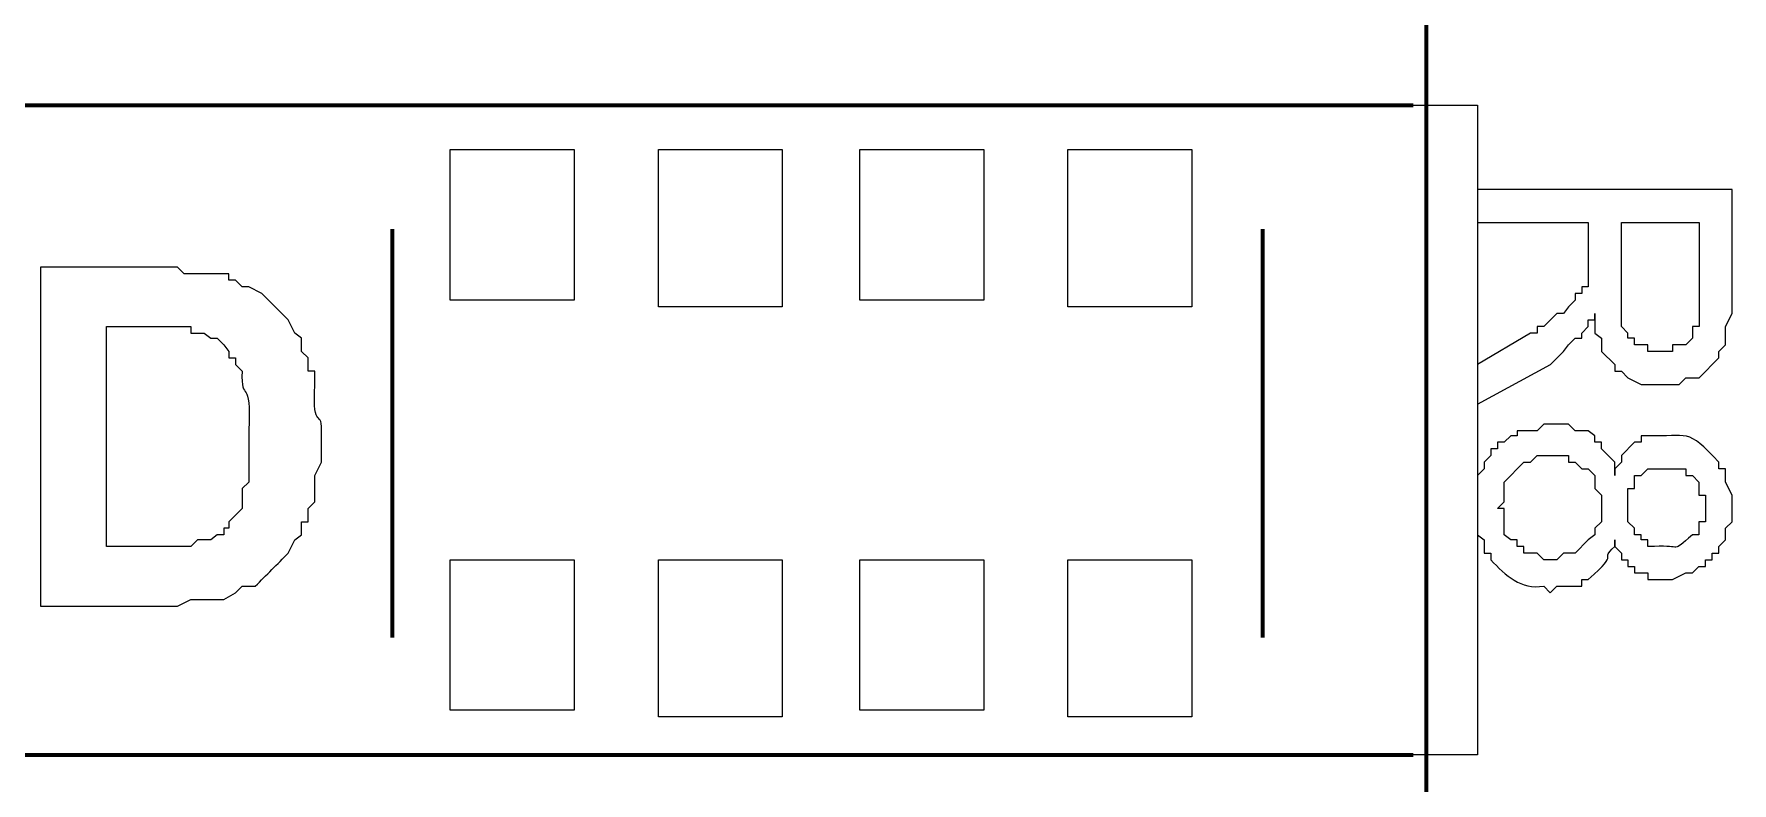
# Model space of a CAD drawing. Header units: millimetres. Extents: x -109 to -14.2, y -107.5 to -24.7.
# Drawn here: x -43.36 to -36.72, y -48.44 to -45.52 of the extents above; entities that cross this region are included whole.
import ezdxf

# ---------------------------------------------------------------- set-up
doc = ezdxf.new("R2010")
doc.units = ezdxf.units.MM
doc.header["$MEASUREMENT"] = 0
doc.layers.add('layer 1', color=7, linetype='Continuous')

msp = doc.modelspace()

# ---------------------------------------------------------------- linework, layer by layer
at = {"layer": 'layer 1', "color": 0, "lineweight": 80}
for points in [[(-37.9157, -66.0839), (-37.9157, -66.0839), (-37.9157, -40.2312), (-37.9157, -40.2312)], [(-46.6086, -45.7941), (-46.6086, -45.7941), (-37.9674, -45.7941), (-37.9674, -45.7941)], [(-46.6086, -48.3304), (-46.6086, -48.3304), (-37.9674, -48.3304), (-37.9674, -48.3304)]]:
    msp.add_open_spline(points, degree=3, dxfattribs=at)
at = {"layer": 'layer 1', "color": 0}
for points, knots in [([(-46.6086, -45.7941), (-46.6086, -45.7941), (-46.6086, -48.3304), (-46.6086, -48.3304), (-46.6086, -48.3304), (-46.6086, -48.3304), (-37.7157, -48.3304), (-37.7157, -48.3304), (-37.7157, -48.3304), (-37.7157, -48.3304), (-37.7157, -45.7941), (-37.7157, -45.7941), (-37.7157, -45.7941), (-37.7157, -45.7941), (-46.6086, -45.7941), (-46.6086, -45.7941)], [0, 0, 0, 0, 0.2, 0.2, 0.2, 0.2, 0.4, 0.4, 0.4, 0.4, 0.6, 0.6, 0.6, 0.6, 1, 1, 1, 1]), ([(-41.7297, -45.9684), (-41.7297, -45.9684), (-41.7297, -46.5556), (-41.7297, -46.5556), (-41.7297, -46.5556), (-41.7297, -46.5556), (-41.2457, -46.5556), (-41.2457, -46.5556), (-41.2457, -46.5556), (-41.2457, -46.5556), (-41.2457, -45.9684), (-41.2457, -45.9684), (-41.2457, -45.9684), (-41.2457, -45.9684), (-41.7297, -45.9684), (-41.7297, -45.9684)], [0, 0, 0, 0, 0.2, 0.2, 0.2, 0.2, 0.4, 0.4, 0.4, 0.4, 0.6, 0.6, 0.6, 0.6, 1, 1, 1, 1]), ([(-40.9167, -45.9684), (-40.9167, -45.9684), (-40.9167, -46.5814), (-40.9167, -46.5814), (-40.9167, -46.5814), (-40.9167, -46.5814), (-40.4327, -46.5814), (-40.4327, -46.5814), (-40.4327, -46.5814), (-40.4327, -46.5814), (-40.4327, -45.9684), (-40.4327, -45.9684), (-40.4327, -45.9684), (-40.4327, -45.9684), (-40.9167, -45.9684), (-40.9167, -45.9684)], [0, 0, 0, 0, 0.2, 0.2, 0.2, 0.2, 0.4, 0.4, 0.4, 0.4, 0.6, 0.6, 0.6, 0.6, 1, 1, 1, 1]), ([(-40.1293, -45.9684), (-40.1293, -45.9684), (-40.1293, -46.5556), (-40.1293, -46.5556), (-40.1293, -46.5556), (-40.1293, -46.5556), (-39.6453, -46.5556), (-39.6453, -46.5556), (-39.6453, -46.5556), (-39.6453, -46.5556), (-39.6453, -45.9684), (-39.6453, -45.9684), (-39.6453, -45.9684), (-39.6453, -45.9684), (-40.1293, -45.9684), (-40.1293, -45.9684)], [0, 0, 0, 0, 0.2, 0.2, 0.2, 0.2, 0.4, 0.4, 0.4, 0.4, 0.6, 0.6, 0.6, 0.6, 1, 1, 1, 1]), ([(-39.3162, -45.9684), (-39.3162, -45.9684), (-39.3162, -46.5814), (-39.3162, -46.5814), (-39.3162, -46.5814), (-39.3162, -46.5814), (-38.8321, -46.5814), (-38.8321, -46.5814), (-38.8321, -46.5814), (-38.8321, -46.5814), (-38.8321, -45.9684), (-38.8321, -45.9684), (-38.8321, -45.9684), (-38.8321, -45.9684), (-39.3162, -45.9684), (-39.3162, -45.9684)], [0, 0, 0, 0, 0.2, 0.2, 0.2, 0.2, 0.4, 0.4, 0.4, 0.4, 0.6, 0.6, 0.6, 0.6, 1, 1, 1, 1]), ([(-37.7157, -46.1233), (-37.7157, -46.1233), (-36.7218, -46.1233), (-36.7218, -46.1233), (-36.7218, -46.1233), (-36.7218, -46.1233), (-36.7218, -46.6073), (-36.7218, -46.6073), (-36.7218, -46.6073), (-36.7218, -46.6073), (-36.7477, -46.6589), (-36.7477, -46.6589), (-36.7477, -46.6589), (-36.7477, -46.6589), (-36.7477, -46.7299), (-36.7477, -46.7299), (-36.7477, -46.7299), (-36.7477, -46.7299), (-36.7735, -46.7557), (-36.7735, -46.7557), (-36.7735, -46.7557), (-36.7735, -46.7557), (-36.7735, -46.7815), (-36.7735, -46.7815), (-36.7735, -46.7815), (-36.7735, -46.7815), (-36.8509, -46.859), (-36.8509, -46.859), (-36.8509, -46.859), (-36.8509, -46.859), (-36.9026, -46.859), (-36.9026, -46.859), (-36.9026, -46.859), (-36.9026, -46.859), (-36.9284, -46.8848), (-36.9284, -46.8848), (-36.9284, -46.8848), (-36.9284, -46.8848), (-37.0768, -46.8848), (-37.0768, -46.8848), (-37.0768, -46.8848), (-37.0768, -46.8848), (-37.1284, -46.859), (-37.1284, -46.859), (-37.1284, -46.859), (-37.1284, -46.859), (-37.1542, -46.8331), (-37.1542, -46.8331), (-37.1542, -46.8331), (-37.1542, -46.8331), (-37.18, -46.8331), (-37.18, -46.8331), (-37.18, -46.8331), (-37.18, -46.8331), (-37.18, -46.8073), (-37.18, -46.8073), (-37.18, -46.8073), (-37.18, -46.8073), (-37.2317, -46.7557), (-37.2317, -46.7557), (-37.2317, -46.7557), (-37.2317, -46.7557), (-37.2317, -46.7041), (-37.2317, -46.7041), (-37.2317, -46.7041), (-37.2317, -46.7041), (-37.2575, -46.6847), (-37.2575, -46.6847), (-37.2575, -46.6847), (-37.2575, -46.6847), (-37.2575, -46.6073), (-37.2575, -46.6073), (-37.2575, -46.6073), (-37.2575, -46.6073), (-37.2575, -46.6331), (-37.2575, -46.6331), (-37.2575, -46.6331), (-37.2575, -46.6331), (-37.2833, -46.6331), (-37.2833, -46.6331), (-37.2833, -46.6331), (-37.2833, -46.6331), (-37.2833, -46.6589), (-37.2833, -46.6589), (-37.2833, -46.6589), (-37.2833, -46.6589), (-37.3091, -46.6847), (-37.3091, -46.6847), (-37.3091, -46.6847), (-37.3091, -46.6847), (-37.3091, -46.7041), (-37.3091, -46.7041), (-37.3091, -46.7041), (-37.3091, -46.7041), (-37.3349, -46.7041), (-37.3349, -46.7041), (-37.3349, -46.7041), (-37.3349, -46.7041), (-37.3607, -46.7299), (-37.3607, -46.7299), (-37.3607, -46.7299), (-37.3607, -46.7299), (-37.3801, -46.7557), (-37.3801, -46.7557), (-37.3801, -46.7557), (-37.3801, -46.7557), (-37.4317, -46.8073), (-37.4317, -46.8073), (-37.4317, -46.8073), (-37.4317, -46.8073), (-37.7157, -46.9622), (-37.7157, -46.9622), (-37.7157, -46.9622), (-37.7157, -46.9622), (-37.7157, -46.8073), (-37.7157, -46.8073), (-37.7157, -46.8073), (-37.7157, -46.8073), (-37.5092, -46.6847), (-37.5092, -46.6847), (-37.5092, -46.6847), (-37.5092, -46.6847), (-37.4834, -46.6847), (-37.4834, -46.6847), (-37.4834, -46.6847), (-37.4834, -46.6847), (-37.4834, -46.6589), (-37.4834, -46.6589), (-37.4834, -46.6589), (-37.4834, -46.6589), (-37.4575, -46.6589), (-37.4575, -46.6589), (-37.4575, -46.6589), (-37.4575, -46.6589), (-37.4059, -46.6073), (-37.4059, -46.6073), (-37.4059, -46.6073), (-37.4059, -46.6073), (-37.3801, -46.6073), (-37.3801, -46.6073), (-37.3801, -46.6073), (-37.3801, -46.6073), (-37.3607, -46.5814), (-37.3607, -46.5814), (-37.3607, -46.5814), (-37.3607, -46.5814), (-37.3349, -46.5556), (-37.3349, -46.5556), (-37.3349, -46.5556), (-37.3349, -46.5556), (-37.3349, -46.5298), (-37.3349, -46.5298), (-37.3349, -46.5298), (-37.3349, -46.5298), (-37.3091, -46.5298), (-37.3091, -46.5298), (-37.3091, -46.5298), (-37.3091, -46.5298), (-37.3091, -46.504), (-37.3091, -46.504), (-37.3091, -46.504), (-37.3091, -46.504), (-37.2833, -46.504), (-37.2833, -46.504), (-37.2833, -46.504), (-37.2833, -46.504), (-37.2833, -46.2523), (-37.2833, -46.2523), (-37.2833, -46.2523), (-37.2833, -46.2523), (-37.7157, -46.2523), (-37.7157, -46.2523), (-37.7157, -46.2523), (-37.7157, -46.2523), (-37.7157, -46.1233), (-37.7157, -46.1233)], [0, 0, 0, 0, 0.022222, 0.022222, 0.022222, 0.022222, 0.044444, 0.044444, 0.044444, 0.044444, 0.066667, 0.066667, 0.066667, 0.066667, 0.088889, 0.088889, 0.088889, 0.088889, 0.111111, 0.111111, 0.111111, 0.111111, 0.133333, 0.133333, 0.133333, 0.133333, 0.155556, 0.155556, 0.155556, 0.155556, 0.177778, 0.177778, 0.177778, 0.177778, 0.2, 0.2, 0.2, 0.2, 0.222222, 0.222222, 0.222222, 0.222222, 0.244444, 0.244444, 0.244444, 0.244444, 0.266667, 0.266667, 0.266667, 0.266667, 0.288889, 0.288889, 0.288889, 0.288889, 0.311111, 0.311111, 0.311111, 0.311111, 0.333333, 0.333333, 0.333333, 0.333333, 0.355556, 0.355556, 0.355556, 0.355556, 0.377778, 0.377778, 0.377778, 0.377778, 0.4, 0.4, 0.4, 0.4, 0.422222, 0.422222, 0.422222, 0.422222, 0.444444, 0.444444, 0.444444, 0.444444, 0.466667, 0.466667, 0.466667, 0.466667, 0.488889, 0.488889, 0.488889, 0.488889, 0.511111, 0.511111, 0.511111, 0.511111, 0.533333, 0.533333, 0.533333, 0.533333, 0.555556, 0.555556, 0.555556, 0.555556, 0.577778, 0.577778, 0.577778, 0.577778, 0.6, 0.6, 0.6, 0.6, 0.622222, 0.622222, 0.622222, 0.622222, 0.644444, 0.644444, 0.644444, 0.644444, 0.666667, 0.666667, 0.666667, 0.666667, 0.688889, 0.688889, 0.688889, 0.688889, 0.711111, 0.711111, 0.711111, 0.711111, 0.733333, 0.733333, 0.733333, 0.733333, 0.755556, 0.755556, 0.755556, 0.755556, 0.777778, 0.777778, 0.777778, 0.777778, 0.8, 0.8, 0.8, 0.8, 0.822222, 0.822222, 0.822222, 0.822222, 0.844444, 0.844444, 0.844444, 0.844444, 0.866667, 0.866667, 0.866667, 0.866667, 0.888889, 0.888889, 0.888889, 0.888889, 0.911111, 0.911111, 0.911111, 0.911111, 0.933333, 0.933333, 0.933333, 0.933333, 0.955556, 0.955556, 0.955556, 0.955556, 1, 1, 1, 1]), ([(-37.1542, -46.2523), (-37.1542, -46.2523), (-37.1542, -46.6589), (-37.1542, -46.6589), (-37.1542, -46.6589), (-37.1542, -46.6589), (-37.1284, -46.6847), (-37.1284, -46.6847), (-37.1284, -46.6847), (-37.1284, -46.6847), (-37.1284, -46.7041), (-37.1284, -46.7041), (-37.1284, -46.7041), (-37.1284, -46.7041), (-37.1026, -46.7041), (-37.1026, -46.7041), (-37.1026, -46.7041), (-37.1026, -46.7041), (-37.1026, -46.7299), (-37.1026, -46.7299), (-37.1026, -46.7299), (-37.1026, -46.7299), (-37.051, -46.7299), (-37.051, -46.7299), (-37.051, -46.7299), (-37.051, -46.7299), (-37.051, -46.7557), (-37.051, -46.7557), (-37.051, -46.7557), (-37.051, -46.7557), (-36.9542, -46.7557), (-36.9542, -46.7557), (-36.9542, -46.7557), (-36.9542, -46.7557), (-36.9542, -46.7299), (-36.9542, -46.7299), (-36.9542, -46.7299), (-36.9542, -46.7299), (-36.9026, -46.7299), (-36.9026, -46.7299), (-36.9026, -46.7299), (-36.9026, -46.7299), (-36.8767, -46.7041), (-36.8767, -46.7041), (-36.8767, -46.7041), (-36.8767, -46.7041), (-36.8767, -46.6589), (-36.8767, -46.6589), (-36.8767, -46.6589), (-36.8767, -46.6589), (-36.8509, -46.6589), (-36.8509, -46.6589), (-36.8509, -46.6589), (-36.8509, -46.6589), (-36.8509, -46.2523), (-36.8509, -46.2523), (-36.8509, -46.2523), (-36.8509, -46.2523), (-37.1542, -46.2523), (-37.1542, -46.2523)], [0, 0, 0, 0, 0.0625, 0.0625, 0.0625, 0.0625, 0.125, 0.125, 0.125, 0.125, 0.1875, 0.1875, 0.1875, 0.1875, 0.25, 0.25, 0.25, 0.25, 0.3125, 0.3125, 0.3125, 0.3125, 0.375, 0.375, 0.375, 0.375, 0.4375, 0.4375, 0.4375, 0.4375, 0.5, 0.5, 0.5, 0.5, 0.5625, 0.5625, 0.5625, 0.5625, 0.625, 0.625, 0.625, 0.625, 0.6875, 0.6875, 0.6875, 0.6875, 0.75, 0.75, 0.75, 0.75, 0.8125, 0.8125, 0.8125, 0.8125, 0.875, 0.875, 0.875, 0.875, 1, 1, 1, 1]), ([(-43.3303, -46.4266), (-43.3303, -46.4266), (-42.7947, -46.4266), (-42.7947, -46.4266), (-42.7947, -46.4266), (-42.7947, -46.4266), (-42.7689, -46.4524), (-42.7689, -46.4524), (-42.7689, -46.4524), (-42.7689, -46.4524), (-42.5946, -46.4524), (-42.5946, -46.4524), (-42.5946, -46.4524), (-42.5946, -46.4524), (-42.5946, -46.4782), (-42.5946, -46.4782), (-42.5946, -46.4782), (-42.5946, -46.4782), (-42.5688, -46.4782), (-42.5688, -46.4782), (-42.5688, -46.4782), (-42.5688, -46.4782), (-42.543, -46.504), (-42.543, -46.504), (-42.543, -46.504), (-42.543, -46.504), (-42.5172, -46.504), (-42.5172, -46.504), (-42.5172, -46.504), (-42.5172, -46.504), (-42.4656, -46.5298), (-42.4656, -46.5298), (-42.4656, -46.5298), (-42.4656, -46.5298), (-42.3623, -46.6331), (-42.3623, -46.6331), (-42.3623, -46.6331), (-42.3623, -46.6331), (-42.3365, -46.6847), (-42.3365, -46.6847), (-42.3365, -46.6847), (-42.3365, -46.6847), (-42.3107, -46.7041), (-42.3107, -46.7041), (-42.3107, -46.7041), (-42.3107, -46.7041), (-42.3107, -46.7557), (-42.3107, -46.7557), (-42.3107, -46.7557), (-42.3107, -46.7557), (-42.2849, -46.7815), (-42.2849, -46.7815), (-42.2849, -46.7815), (-42.2849, -46.7815), (-42.2849, -46.8331), (-42.2849, -46.8331), (-42.2849, -46.8331), (-42.2849, -46.8331), (-42.259, -46.8331), (-42.259, -46.8331), (-42.259, -46.8331), (-42.259, -46.8331), (-42.259, -46.8848), (-42.259, -46.8848), (-42.259, -46.8848), (-42.2695, -47.0838), (-42.2265, -46.9619), (-42.2332, -47.0848), (-42.2332, -47.0848), (-42.2332, -47.0848), (-42.2332, -47.1881), (-42.2332, -47.1881), (-42.2332, -47.1881), (-42.2332, -47.1881), (-42.259, -47.2397), (-42.259, -47.2397), (-42.259, -47.2397), (-42.259, -47.2397), (-42.259, -47.343), (-42.259, -47.343), (-42.259, -47.343), (-42.259, -47.343), (-42.2849, -47.3688), (-42.2849, -47.3688), (-42.2849, -47.3688), (-42.2849, -47.3688), (-42.2849, -47.4204), (-42.2849, -47.4204), (-42.2849, -47.4204), (-42.2849, -47.4204), (-42.3107, -47.4204), (-42.3107, -47.4204), (-42.3107, -47.4204), (-42.3107, -47.4204), (-42.3107, -47.472), (-42.3107, -47.472), (-42.3107, -47.472), (-42.3107, -47.472), (-42.3365, -47.4914), (-42.3365, -47.4914), (-42.3365, -47.4914), (-42.3365, -47.4914), (-42.3623, -47.543), (-42.3623, -47.543), (-42.3623, -47.543), (-42.4053, -47.586), (-42.4483, -47.6291), (-42.4914, -47.6721), (-42.4914, -47.6721), (-42.4914, -47.6721), (-42.543, -47.6721), (-42.543, -47.6721), (-42.543, -47.6721), (-42.543, -47.6721), (-42.5688, -47.6979), (-42.5688, -47.6979), (-42.5688, -47.6979), (-42.5688, -47.6979), (-42.614, -47.7237), (-42.614, -47.7237), (-42.614, -47.7237), (-42.614, -47.7237), (-42.743, -47.7237), (-42.743, -47.7237), (-42.743, -47.7237), (-42.743, -47.7237), (-42.7947, -47.7495), (-42.7947, -47.7495), (-42.7947, -47.7495), (-42.7947, -47.7495), (-43.3303, -47.7495), (-43.3303, -47.7495), (-43.3303, -47.7495), (-43.3303, -47.7495), (-43.3303, -46.4266), (-43.3303, -46.4266)], [0, 0, 0, 0, 0.028571, 0.028571, 0.028571, 0.028571, 0.057143, 0.057143, 0.057143, 0.057143, 0.085714, 0.085714, 0.085714, 0.085714, 0.114286, 0.114286, 0.114286, 0.114286, 0.142857, 0.142857, 0.142857, 0.142857, 0.171429, 0.171429, 0.171429, 0.171429, 0.2, 0.2, 0.2, 0.2, 0.228571, 0.228571, 0.228571, 0.228571, 0.257143, 0.257143, 0.257143, 0.257143, 0.285714, 0.285714, 0.285714, 0.285714, 0.314286, 0.314286, 0.314286, 0.314286, 0.342857, 0.342857, 0.342857, 0.342857, 0.371429, 0.371429, 0.371429, 0.371429, 0.4, 0.4, 0.4, 0.4, 0.428571, 0.428571, 0.428571, 0.428571, 0.457143, 0.457143, 0.457143, 0.457143, 0.485714, 0.485714, 0.485714, 0.485714, 0.514286, 0.514286, 0.514286, 0.514286, 0.542857, 0.542857, 0.542857, 0.542857, 0.571429, 0.571429, 0.571429, 0.571429, 0.6, 0.6, 0.6, 0.6, 0.628571, 0.628571, 0.628571, 0.628571, 0.657143, 0.657143, 0.657143, 0.657143, 0.685714, 0.685714, 0.685714, 0.685714, 0.714286, 0.714286, 0.714286, 0.714286, 0.742857, 0.742857, 0.742857, 0.742857, 0.771429, 0.771429, 0.771429, 0.771429, 0.8, 0.8, 0.8, 0.8, 0.828571, 0.828571, 0.828571, 0.828571, 0.857143, 0.857143, 0.857143, 0.857143, 0.885714, 0.885714, 0.885714, 0.885714, 0.914286, 0.914286, 0.914286, 0.914286, 0.942857, 0.942857, 0.942857, 0.942857, 1, 1, 1, 1]), ([(-43.0722, -46.6589), (-43.0722, -46.6589), (-43.0722, -47.5172), (-43.0722, -47.5172), (-43.0722, -47.5172), (-43.0722, -47.5172), (-42.743, -47.5172), (-42.743, -47.5172), (-42.743, -47.5172), (-42.743, -47.5172), (-42.7172, -47.4914), (-42.7172, -47.4914), (-42.7172, -47.4914), (-42.7172, -47.4914), (-42.6656, -47.4914), (-42.6656, -47.4914), (-42.6656, -47.4914), (-42.6656, -47.4914), (-42.6398, -47.472), (-42.6398, -47.472), (-42.6398, -47.472), (-42.6398, -47.472), (-42.614, -47.472), (-42.614, -47.472), (-42.614, -47.472), (-42.614, -47.472), (-42.614, -47.4462), (-42.614, -47.4462), (-42.614, -47.4462), (-42.614, -47.4462), (-42.5946, -47.4462), (-42.5946, -47.4462), (-42.5946, -47.4462), (-42.5946, -47.4462), (-42.5946, -47.4204), (-42.5946, -47.4204), (-42.5946, -47.4204), (-42.5946, -47.4204), (-42.543, -47.3688), (-42.543, -47.3688), (-42.543, -47.3688), (-42.543, -47.3688), (-42.543, -47.2913), (-42.543, -47.2913), (-42.543, -47.2913), (-42.543, -47.2913), (-42.5172, -47.2655), (-42.5172, -47.2655), (-42.5172, -47.2655), (-42.5172, -47.2655), (-42.5172, -47.0655), (-42.5172, -47.0655), (-42.5172, -47.0655), (-42.5046, -46.8486), (-42.5487, -46.9638), (-42.543, -46.8331), (-42.543, -46.8331), (-42.543, -46.8331), (-42.5688, -46.8073), (-42.5688, -46.8073), (-42.5688, -46.8073), (-42.5688, -46.8073), (-42.5688, -46.7815), (-42.5688, -46.7815), (-42.5688, -46.7815), (-42.5688, -46.7815), (-42.5946, -46.7815), (-42.5946, -46.7815), (-42.5946, -46.7815), (-42.5946, -46.7815), (-42.5946, -46.7557), (-42.5946, -46.7557), (-42.5946, -46.7557), (-42.5946, -46.7557), (-42.614, -46.7299), (-42.614, -46.7299), (-42.614, -46.7299), (-42.614, -46.7299), (-42.6398, -46.7041), (-42.6398, -46.7041), (-42.6398, -46.7041), (-42.6398, -46.7041), (-42.6656, -46.7041), (-42.6656, -46.7041), (-42.6656, -46.7041), (-42.6656, -46.7041), (-42.6914, -46.6847), (-42.6914, -46.6847), (-42.6914, -46.6847), (-42.6914, -46.6847), (-42.743, -46.6847), (-42.743, -46.6847), (-42.743, -46.6847), (-42.743, -46.6847), (-42.743, -46.6589), (-42.743, -46.6589), (-42.743, -46.6589), (-42.743, -46.6589), (-42.7689, -46.6589), (-42.7689, -46.6589), (-42.7689, -46.6589), (-42.8205, -46.6589), (-42.8721, -46.6589), (-42.9237, -46.6589), (-42.9237, -46.6589), (-42.9237, -46.6589), (-42.9496, -46.6589), (-42.9496, -46.6589), (-42.9496, -46.6589), (-42.9496, -46.6589), (-43.0722, -46.6589), (-43.0722, -46.6589)], [0, 0, 0, 0, 0.034483, 0.034483, 0.034483, 0.034483, 0.068966, 0.068966, 0.068966, 0.068966, 0.103448, 0.103448, 0.103448, 0.103448, 0.137931, 0.137931, 0.137931, 0.137931, 0.172414, 0.172414, 0.172414, 0.172414, 0.206897, 0.206897, 0.206897, 0.206897, 0.241379, 0.241379, 0.241379, 0.241379, 0.275862, 0.275862, 0.275862, 0.275862, 0.310345, 0.310345, 0.310345, 0.310345, 0.344828, 0.344828, 0.344828, 0.344828, 0.37931, 0.37931, 0.37931, 0.37931, 0.413793, 0.413793, 0.413793, 0.413793, 0.448276, 0.448276, 0.448276, 0.448276, 0.482759, 0.482759, 0.482759, 0.482759, 0.517241, 0.517241, 0.517241, 0.517241, 0.551724, 0.551724, 0.551724, 0.551724, 0.586207, 0.586207, 0.586207, 0.586207, 0.62069, 0.62069, 0.62069, 0.62069, 0.655172, 0.655172, 0.655172, 0.655172, 0.689655, 0.689655, 0.689655, 0.689655, 0.724138, 0.724138, 0.724138, 0.724138, 0.758621, 0.758621, 0.758621, 0.758621, 0.793103, 0.793103, 0.793103, 0.793103, 0.827586, 0.827586, 0.827586, 0.827586, 0.862069, 0.862069, 0.862069, 0.862069, 0.896552, 0.896552, 0.896552, 0.896552, 0.931034, 0.931034, 0.931034, 0.931034, 1, 1, 1, 1]), ([(-37.1802, -47.2397), (-37.1802, -47.2397), (-37.1802, -47.2139), (-37.1802, -47.2139), (-37.1802, -47.2139), (-37.1802, -47.2139), (-37.1543, -47.1881), (-37.1543, -47.1881), (-37.1543, -47.1881), (-37.1543, -47.1881), (-37.1543, -47.1623), (-37.1543, -47.1623), (-37.1543, -47.1623), (-37.1543, -47.1623), (-37.1027, -47.1106), (-37.1027, -47.1106), (-37.1027, -47.1106), (-37.1027, -47.1106), (-37.0769, -47.1106), (-37.0769, -47.1106), (-37.0769, -47.1106), (-37.0769, -47.1106), (-37.0769, -47.0848), (-37.0769, -47.0848), (-37.0769, -47.0848), (-37.0769, -47.0848), (-37.0511, -47.0848), (-37.0511, -47.0848), (-37.0511, -47.0848), (-36.8933, -47.0904), (-36.8981, -47.0513), (-36.7736, -47.1881), (-36.7736, -47.1881), (-36.7736, -47.1881), (-36.7736, -47.2139), (-36.7736, -47.2139), (-36.7736, -47.2139), (-36.7736, -47.2139), (-36.7478, -47.2139), (-36.7478, -47.2139), (-36.7478, -47.2139), (-36.7478, -47.2139), (-36.7478, -47.2655), (-36.7478, -47.2655), (-36.7478, -47.2655), (-36.7478, -47.2655), (-36.7219, -47.3171), (-36.7219, -47.3171), (-36.7219, -47.3171), (-36.7219, -47.3171), (-36.7219, -47.4204), (-36.7219, -47.4204), (-36.7219, -47.4204), (-36.7219, -47.4204), (-36.7478, -47.4462), (-36.7478, -47.4462), (-36.7478, -47.4462), (-36.7478, -47.4462), (-36.7478, -47.4914), (-36.7478, -47.4914), (-36.7478, -47.4914), (-36.7478, -47.4914), (-36.7736, -47.5172), (-36.7736, -47.5172), (-36.7736, -47.5172), (-36.7736, -47.5172), (-36.7736, -47.543), (-36.7736, -47.543), (-36.7736, -47.543), (-36.7736, -47.543), (-36.7994, -47.543), (-36.7994, -47.543), (-36.7994, -47.543), (-36.7994, -47.543), (-36.7994, -47.5688), (-36.7994, -47.5688), (-36.7994, -47.5688), (-36.7994, -47.5688), (-36.8252, -47.5688), (-36.8252, -47.5688), (-36.8252, -47.5688), (-36.8252, -47.5688), (-36.8252, -47.5947), (-36.8252, -47.5947), (-36.8252, -47.5947), (-36.8252, -47.5947), (-36.851, -47.5947), (-36.851, -47.5947), (-36.851, -47.5947), (-36.851, -47.5947), (-36.8768, -47.6204), (-36.8768, -47.6204), (-36.8768, -47.6204), (-36.8768, -47.6204), (-36.9026, -47.6204), (-36.9026, -47.6204), (-36.9026, -47.6204), (-36.9026, -47.6204), (-36.9543, -47.6463), (-36.9543, -47.6463), (-36.9543, -47.6463), (-36.9543, -47.6463), (-37.0511, -47.6463), (-37.0511, -47.6463), (-37.0511, -47.6463), (-37.0511, -47.6463), (-37.0511, -47.6204), (-37.0511, -47.6204), (-37.0511, -47.6204), (-37.0511, -47.6204), (-37.1027, -47.6204), (-37.1027, -47.6204), (-37.1027, -47.6204), (-37.1027, -47.6204), (-37.1027, -47.5947), (-37.1027, -47.5947), (-37.1027, -47.5947), (-37.1027, -47.5947), (-37.1285, -47.5947), (-37.1285, -47.5947), (-37.1285, -47.5947), (-37.1285, -47.5947), (-37.1285, -47.5688), (-37.1285, -47.5688), (-37.1285, -47.5688), (-37.1285, -47.5688), (-37.1543, -47.5688), (-37.1543, -47.5688), (-37.1543, -47.5688), (-37.1543, -47.5688), (-37.1543, -47.543), (-37.1543, -47.543), (-37.1543, -47.543), (-37.1543, -47.543), (-37.1802, -47.5172), (-37.1802, -47.5172), (-37.1802, -47.5172), (-37.1802, -47.5172), (-37.1802, -47.4914), (-37.1802, -47.4914), (-37.1802, -47.4914), (-37.1802, -47.4914), (-37.1802, -47.5172), (-37.1802, -47.5172), (-37.1802, -47.5172), (-37.2478, -47.5785), (-37.1485, -47.5268), (-37.2834, -47.6463), (-37.2834, -47.6463), (-37.2834, -47.6463), (-37.3092, -47.6463), (-37.3092, -47.6463), (-37.3092, -47.6463), (-37.3092, -47.6463), (-37.3092, -47.6721), (-37.3092, -47.6721), (-37.3092, -47.6721), (-37.3092, -47.6721), (-37.406, -47.6721), (-37.406, -47.6721), (-37.406, -47.6721), (-37.406, -47.6721), (-37.4318, -47.6979), (-37.4318, -47.6979), (-37.4318, -47.6979), (-37.4318, -47.6979), (-37.4576, -47.6721), (-37.4576, -47.6721), (-37.4576, -47.6721), (-37.5468, -47.6861), (-37.6067, -47.6314), (-37.6642, -47.5688), (-37.6642, -47.5688), (-37.6642, -47.5688), (-37.6642, -47.543), (-37.6642, -47.543), (-37.6642, -47.543), (-37.6642, -47.543), (-37.69, -47.543), (-37.69, -47.543), (-37.69, -47.543), (-37.69, -47.543), (-37.69, -47.4914), (-37.69, -47.4914), (-37.69, -47.4914), (-37.69, -47.4914), (-37.7158, -47.472), (-37.7158, -47.472), (-37.7158, -47.472), (-37.7158, -47.472), (-37.7158, -47.2397), (-37.7158, -47.2397), (-37.7158, -47.2397), (-37.7158, -47.2397), (-37.69, -47.2139), (-37.69, -47.2139), (-37.69, -47.2139), (-37.69, -47.2139), (-37.69, -47.1881), (-37.69, -47.1881), (-37.69, -47.1881), (-37.69, -47.1881), (-37.6642, -47.1623), (-37.6642, -47.1623), (-37.6642, -47.1623), (-37.6642, -47.1623), (-37.6642, -47.1364), (-37.6642, -47.1364), (-37.6642, -47.1364), (-37.6642, -47.1364), (-37.6383, -47.1364), (-37.6383, -47.1364), (-37.6383, -47.1364), (-37.6383, -47.1364), (-37.6383, -47.1106), (-37.6383, -47.1106), (-37.6383, -47.1106), (-37.6383, -47.1106), (-37.6125, -47.1106), (-37.6125, -47.1106), (-37.6125, -47.1106), (-37.6125, -47.1106), (-37.5867, -47.0848), (-37.5867, -47.0848), (-37.5867, -47.0848), (-37.5867, -47.0848), (-37.5609, -47.0848), (-37.5609, -47.0848), (-37.5609, -47.0848), (-37.5609, -47.0848), (-37.5609, -47.0655), (-37.5609, -47.0655), (-37.5609, -47.0655), (-37.5609, -47.0655), (-37.4835, -47.0655), (-37.4835, -47.0655), (-37.4835, -47.0655), (-37.4835, -47.0655), (-37.4576, -47.0396), (-37.4576, -47.0396), (-37.4576, -47.0396), (-37.4576, -47.0396), (-37.3608, -47.0396), (-37.3608, -47.0396), (-37.3608, -47.0396), (-37.3608, -47.0396), (-37.335, -47.0655), (-37.335, -47.0655), (-37.335, -47.0655), (-37.335, -47.0655), (-37.2834, -47.0655), (-37.2834, -47.0655), (-37.2834, -47.0655), (-37.2834, -47.0655), (-37.2576, -47.0848), (-37.2576, -47.0848), (-37.2576, -47.0848), (-37.2576, -47.0848), (-37.2576, -47.1106), (-37.2576, -47.1106), (-37.2576, -47.1106), (-37.2576, -47.1106), (-37.2318, -47.1106), (-37.2318, -47.1106), (-37.2318, -47.1106), (-37.2318, -47.1106), (-37.2318, -47.1364), (-37.2318, -47.1364), (-37.2318, -47.1364), (-37.2318, -47.1364), (-37.1802, -47.1881), (-37.1802, -47.1881), (-37.1802, -47.1881), (-37.1802, -47.1881), (-37.1802, -47.2397), (-37.1802, -47.2397)], [0, 0, 0, 0, 0.014286, 0.014286, 0.014286, 0.014286, 0.028571, 0.028571, 0.028571, 0.028571, 0.042857, 0.042857, 0.042857, 0.042857, 0.057143, 0.057143, 0.057143, 0.057143, 0.071429, 0.071429, 0.071429, 0.071429, 0.085714, 0.085714, 0.085714, 0.085714, 0.1, 0.1, 0.1, 0.1, 0.114286, 0.114286, 0.114286, 0.114286, 0.128571, 0.128571, 0.128571, 0.128571, 0.142857, 0.142857, 0.142857, 0.142857, 0.157143, 0.157143, 0.157143, 0.157143, 0.171429, 0.171429, 0.171429, 0.171429, 0.185714, 0.185714, 0.185714, 0.185714, 0.2, 0.2, 0.2, 0.2, 0.214286, 0.214286, 0.214286, 0.214286, 0.228571, 0.228571, 0.228571, 0.228571, 0.242857, 0.242857, 0.242857, 0.242857, 0.257143, 0.257143, 0.257143, 0.257143, 0.271429, 0.271429, 0.271429, 0.271429, 0.285714, 0.285714, 0.285714, 0.285714, 0.3, 0.3, 0.3, 0.3, 0.314286, 0.314286, 0.314286, 0.314286, 0.328571, 0.328571, 0.328571, 0.328571, 0.342857, 0.342857, 0.342857, 0.342857, 0.357143, 0.357143, 0.357143, 0.357143, 0.371429, 0.371429, 0.371429, 0.371429, 0.385714, 0.385714, 0.385714, 0.385714, 0.4, 0.4, 0.4, 0.4, 0.414286, 0.414286, 0.414286, 0.414286, 0.428571, 0.428571, 0.428571, 0.428571, 0.442857, 0.442857, 0.442857, 0.442857, 0.457143, 0.457143, 0.457143, 0.457143, 0.471429, 0.471429, 0.471429, 0.471429, 0.485714, 0.485714, 0.485714, 0.485714, 0.5, 0.5, 0.5, 0.5, 0.514286, 0.514286, 0.514286, 0.514286, 0.528571, 0.528571, 0.528571, 0.528571, 0.542857, 0.542857, 0.542857, 0.542857, 0.557143, 0.557143, 0.557143, 0.557143, 0.571429, 0.571429, 0.571429, 0.571429, 0.585714, 0.585714, 0.585714, 0.585714, 0.6, 0.6, 0.6, 0.6, 0.614286, 0.614286, 0.614286, 0.614286, 0.628571, 0.628571, 0.628571, 0.628571, 0.642857, 0.642857, 0.642857, 0.642857, 0.657143, 0.657143, 0.657143, 0.657143, 0.671429, 0.671429, 0.671429, 0.671429, 0.685714, 0.685714, 0.685714, 0.685714, 0.7, 0.7, 0.7, 0.7, 0.714286, 0.714286, 0.714286, 0.714286, 0.728571, 0.728571, 0.728571, 0.728571, 0.742857, 0.742857, 0.742857, 0.742857, 0.757143, 0.757143, 0.757143, 0.757143, 0.771429, 0.771429, 0.771429, 0.771429, 0.785714, 0.785714, 0.785714, 0.785714, 0.8, 0.8, 0.8, 0.8, 0.814286, 0.814286, 0.814286, 0.814286, 0.828571, 0.828571, 0.828571, 0.828571, 0.842857, 0.842857, 0.842857, 0.842857, 0.857143, 0.857143, 0.857143, 0.857143, 0.871429, 0.871429, 0.871429, 0.871429, 0.885714, 0.885714, 0.885714, 0.885714, 0.9, 0.9, 0.9, 0.9, 0.914286, 0.914286, 0.914286, 0.914286, 0.928571, 0.928571, 0.928571, 0.928571, 0.942857, 0.942857, 0.942857, 0.942857, 0.957143, 0.957143, 0.957143, 0.957143, 0.971429, 0.971429, 0.971429, 0.971429, 1, 1, 1, 1]), ([(-37.4318, -47.1623), (-37.4318, -47.1623), (-37.4835, -47.1623), (-37.4835, -47.1623), (-37.4835, -47.1623), (-37.4835, -47.1623), (-37.5093, -47.1881), (-37.5093, -47.1881), (-37.5093, -47.1881), (-37.5093, -47.1881), (-37.5351, -47.1881), (-37.5351, -47.1881), (-37.5351, -47.1881), (-37.5351, -47.1881), (-37.6125, -47.2655), (-37.6125, -47.2655), (-37.6125, -47.2655), (-37.6125, -47.2655), (-37.6125, -47.343), (-37.6125, -47.343), (-37.6125, -47.343), (-37.6125, -47.343), (-37.6383, -47.3688), (-37.6383, -47.3688), (-37.6383, -47.3688), (-37.6383, -47.3688), (-37.6125, -47.3688), (-37.6125, -47.3688), (-37.6125, -47.3688), (-37.6125, -47.3688), (-37.6125, -47.472), (-37.6125, -47.472), (-37.6125, -47.472), (-37.6125, -47.472), (-37.5867, -47.4914), (-37.5867, -47.4914), (-37.5867, -47.4914), (-37.5867, -47.4914), (-37.5609, -47.4914), (-37.5609, -47.4914), (-37.5609, -47.4914), (-37.5609, -47.4914), (-37.5609, -47.5172), (-37.5609, -47.5172), (-37.5609, -47.5172), (-37.5609, -47.5172), (-37.5351, -47.5172), (-37.5351, -47.5172), (-37.5351, -47.5172), (-37.5351, -47.5172), (-37.5351, -47.543), (-37.5351, -47.543), (-37.5351, -47.543), (-37.5351, -47.543), (-37.4835, -47.543), (-37.4835, -47.543), (-37.4835, -47.543), (-37.4835, -47.543), (-37.4576, -47.5688), (-37.4576, -47.5688), (-37.4576, -47.5688), (-37.4576, -47.5688), (-37.406, -47.5688), (-37.406, -47.5688), (-37.406, -47.5688), (-37.406, -47.5688), (-37.3802, -47.543), (-37.3802, -47.543), (-37.3802, -47.543), (-37.3802, -47.543), (-37.335, -47.543), (-37.335, -47.543), (-37.335, -47.543), (-37.335, -47.543), (-37.2834, -47.4914), (-37.2834, -47.4914), (-37.2834, -47.4914), (-37.2834, -47.4914), (-37.2576, -47.472), (-37.2576, -47.472), (-37.2576, -47.472), (-37.2576, -47.472), (-37.2576, -47.4462), (-37.2576, -47.4462), (-37.2576, -47.4462), (-37.2576, -47.4462), (-37.2318, -47.4204), (-37.2318, -47.4204), (-37.2318, -47.4204), (-37.2318, -47.4204), (-37.2318, -47.3171), (-37.2318, -47.3171), (-37.2318, -47.3171), (-37.2318, -47.3171), (-37.2576, -47.2913), (-37.2576, -47.2913), (-37.2576, -47.2913), (-37.2576, -47.2913), (-37.2576, -47.2397), (-37.2576, -47.2397), (-37.2576, -47.2397), (-37.2576, -47.2397), (-37.2834, -47.2139), (-37.2834, -47.2139), (-37.2834, -47.2139), (-37.2834, -47.2139), (-37.3092, -47.2139), (-37.3092, -47.2139), (-37.3092, -47.2139), (-37.3092, -47.2139), (-37.335, -47.1881), (-37.335, -47.1881), (-37.335, -47.1881), (-37.335, -47.1881), (-37.3608, -47.1881), (-37.3608, -47.1881), (-37.3608, -47.1881), (-37.3608, -47.1881), (-37.3608, -47.1623), (-37.3608, -47.1623), (-37.3608, -47.1623), (-37.3608, -47.1623), (-37.4318, -47.1623), (-37.4318, -47.1623)], [0, 0, 0, 0, 0.03125, 0.03125, 0.03125, 0.03125, 0.0625, 0.0625, 0.0625, 0.0625, 0.09375, 0.09375, 0.09375, 0.09375, 0.125, 0.125, 0.125, 0.125, 0.15625, 0.15625, 0.15625, 0.15625, 0.1875, 0.1875, 0.1875, 0.1875, 0.21875, 0.21875, 0.21875, 0.21875, 0.25, 0.25, 0.25, 0.25, 0.28125, 0.28125, 0.28125, 0.28125, 0.3125, 0.3125, 0.3125, 0.3125, 0.34375, 0.34375, 0.34375, 0.34375, 0.375, 0.375, 0.375, 0.375, 0.40625, 0.40625, 0.40625, 0.40625, 0.4375, 0.4375, 0.4375, 0.4375, 0.46875, 0.46875, 0.46875, 0.46875, 0.5, 0.5, 0.5, 0.5, 0.53125, 0.53125, 0.53125, 0.53125, 0.5625, 0.5625, 0.5625, 0.5625, 0.59375, 0.59375, 0.59375, 0.59375, 0.625, 0.625, 0.625, 0.625, 0.65625, 0.65625, 0.65625, 0.65625, 0.6875, 0.6875, 0.6875, 0.6875, 0.71875, 0.71875, 0.71875, 0.71875, 0.75, 0.75, 0.75, 0.75, 0.78125, 0.78125, 0.78125, 0.78125, 0.8125, 0.8125, 0.8125, 0.8125, 0.84375, 0.84375, 0.84375, 0.84375, 0.875, 0.875, 0.875, 0.875, 0.90625, 0.90625, 0.90625, 0.90625, 0.9375, 0.9375, 0.9375, 0.9375, 1, 1, 1, 1]), ([(-36.9736, -47.2139), (-36.9736, -47.2139), (-37.0511, -47.2139), (-37.0511, -47.2139), (-37.0511, -47.2139), (-37.0511, -47.2139), (-37.0769, -47.2397), (-37.0769, -47.2397), (-37.0769, -47.2397), (-37.0769, -47.2397), (-37.1027, -47.2397), (-37.1027, -47.2397), (-37.1027, -47.2397), (-37.1027, -47.2397), (-37.1027, -47.2913), (-37.1027, -47.2913), (-37.1027, -47.2913), (-37.1027, -47.2913), (-37.1285, -47.2913), (-37.1285, -47.2913), (-37.1285, -47.2913), (-37.1285, -47.2913), (-37.1285, -47.4204), (-37.1285, -47.4204), (-37.1285, -47.4204), (-37.1285, -47.4204), (-37.1027, -47.4462), (-37.1027, -47.4462), (-37.1027, -47.4462), (-37.1027, -47.4462), (-37.1027, -47.472), (-37.1027, -47.472), (-37.1027, -47.472), (-37.1027, -47.472), (-37.0769, -47.472), (-37.0769, -47.472), (-37.0769, -47.472), (-37.0769, -47.472), (-37.0769, -47.4914), (-37.0769, -47.4914), (-37.0769, -47.4914), (-37.0769, -47.4914), (-37.0511, -47.4914), (-37.0511, -47.4914), (-37.0511, -47.4914), (-37.0511, -47.4914), (-37.0511, -47.5172), (-37.0511, -47.5172), (-37.0511, -47.5172), (-37.0511, -47.5172), (-37.0253, -47.5172), (-37.0253, -47.5172), (-37.0253, -47.5172), (-36.9126, -47.51), (-36.9625, -47.5455), (-36.8768, -47.472), (-36.8768, -47.472), (-36.8768, -47.472), (-36.851, -47.472), (-36.851, -47.472), (-36.851, -47.472), (-36.851, -47.472), (-36.851, -47.4204), (-36.851, -47.4204), (-36.851, -47.4204), (-36.851, -47.4204), (-36.8252, -47.4204), (-36.8252, -47.4204), (-36.8252, -47.4204), (-36.8252, -47.4204), (-36.8252, -47.3171), (-36.8252, -47.3171), (-36.8252, -47.3171), (-36.8252, -47.3171), (-36.851, -47.3171), (-36.851, -47.3171), (-36.851, -47.3171), (-36.851, -47.3171), (-36.851, -47.2655), (-36.851, -47.2655), (-36.851, -47.2655), (-36.851, -47.2655), (-36.8768, -47.2397), (-36.8768, -47.2397), (-36.8768, -47.2397), (-36.8768, -47.2397), (-36.9026, -47.2397), (-36.9026, -47.2397), (-36.9026, -47.2397), (-36.9026, -47.2397), (-36.9026, -47.2139), (-36.9026, -47.2139), (-36.9026, -47.2139), (-36.9026, -47.2139), (-36.9736, -47.2139), (-36.9736, -47.2139)], [0, 0, 0, 0, 0.04, 0.04, 0.04, 0.04, 0.08, 0.08, 0.08, 0.08, 0.12, 0.12, 0.12, 0.12, 0.16, 0.16, 0.16, 0.16, 0.2, 0.2, 0.2, 0.2, 0.24, 0.24, 0.24, 0.24, 0.28, 0.28, 0.28, 0.28, 0.32, 0.32, 0.32, 0.32, 0.36, 0.36, 0.36, 0.36, 0.4, 0.4, 0.4, 0.4, 0.44, 0.44, 0.44, 0.44, 0.48, 0.48, 0.48, 0.48, 0.52, 0.52, 0.52, 0.52, 0.56, 0.56, 0.56, 0.56, 0.6, 0.6, 0.6, 0.6, 0.64, 0.64, 0.64, 0.64, 0.68, 0.68, 0.68, 0.68, 0.72, 0.72, 0.72, 0.72, 0.76, 0.76, 0.76, 0.76, 0.8, 0.8, 0.8, 0.8, 0.84, 0.84, 0.84, 0.84, 0.88, 0.88, 0.88, 0.88, 0.92, 0.92, 0.92, 0.92, 1, 1, 1, 1]), ([(-41.7297, -47.5688), (-41.7297, -47.5688), (-41.7297, -48.1561), (-41.7297, -48.1561), (-41.7297, -48.1561), (-41.7297, -48.1561), (-41.2457, -48.1561), (-41.2457, -48.1561), (-41.2457, -48.1561), (-41.2457, -48.1561), (-41.2457, -47.5688), (-41.2457, -47.5688), (-41.2457, -47.5688), (-41.2457, -47.5688), (-41.7297, -47.5688), (-41.7297, -47.5688)], [0, 0, 0, 0, 0.2, 0.2, 0.2, 0.2, 0.4, 0.4, 0.4, 0.4, 0.6, 0.6, 0.6, 0.6, 1, 1, 1, 1]), ([(-40.9167, -47.5688), (-40.9167, -47.5688), (-40.9167, -48.1819), (-40.9167, -48.1819), (-40.9167, -48.1819), (-40.9167, -48.1819), (-40.4327, -48.1819), (-40.4327, -48.1819), (-40.4327, -48.1819), (-40.4327, -48.1819), (-40.4327, -47.5688), (-40.4327, -47.5688), (-40.4327, -47.5688), (-40.4327, -47.5688), (-40.9167, -47.5688), (-40.9167, -47.5688)], [0, 0, 0, 0, 0.2, 0.2, 0.2, 0.2, 0.4, 0.4, 0.4, 0.4, 0.6, 0.6, 0.6, 0.6, 1, 1, 1, 1]), ([(-40.1293, -47.5688), (-40.1293, -47.5688), (-40.1293, -48.1561), (-40.1293, -48.1561), (-40.1293, -48.1561), (-40.1293, -48.1561), (-39.6453, -48.1561), (-39.6453, -48.1561), (-39.6453, -48.1561), (-39.6453, -48.1561), (-39.6453, -47.5688), (-39.6453, -47.5688), (-39.6453, -47.5688), (-39.6453, -47.5688), (-40.1293, -47.5688), (-40.1293, -47.5688)], [0, 0, 0, 0, 0.2, 0.2, 0.2, 0.2, 0.4, 0.4, 0.4, 0.4, 0.6, 0.6, 0.6, 0.6, 1, 1, 1, 1]), ([(-39.3162, -47.5688), (-39.3162, -47.5688), (-39.3162, -48.1819), (-39.3162, -48.1819), (-39.3162, -48.1819), (-39.3162, -48.1819), (-38.8321, -48.1819), (-38.8321, -48.1819), (-38.8321, -48.1819), (-38.8321, -48.1819), (-38.8321, -47.5688), (-38.8321, -47.5688), (-38.8321, -47.5688), (-38.8321, -47.5688), (-39.3162, -47.5688), (-39.3162, -47.5688)], [0, 0, 0, 0, 0.2, 0.2, 0.2, 0.2, 0.4, 0.4, 0.4, 0.4, 0.6, 0.6, 0.6, 0.6, 1, 1, 1, 1])]:
    msp.add_open_spline(points, degree=3, knots=knots, dxfattribs=at)
at = {"layer": 'layer 1', "color": 0, "lineweight": 70}
for points in [[(-41.9556, -47.8721), (-41.9556, -47.8721), (-41.9556, -46.2781), (-41.9556, -46.2781)], [(-38.5546, -47.8721), (-38.5546, -47.8721), (-38.5546, -46.2781), (-38.5546, -46.2781)]]:
    msp.add_open_spline(points, degree=3, dxfattribs=at)

doc.saveas('drawing.dxf')
